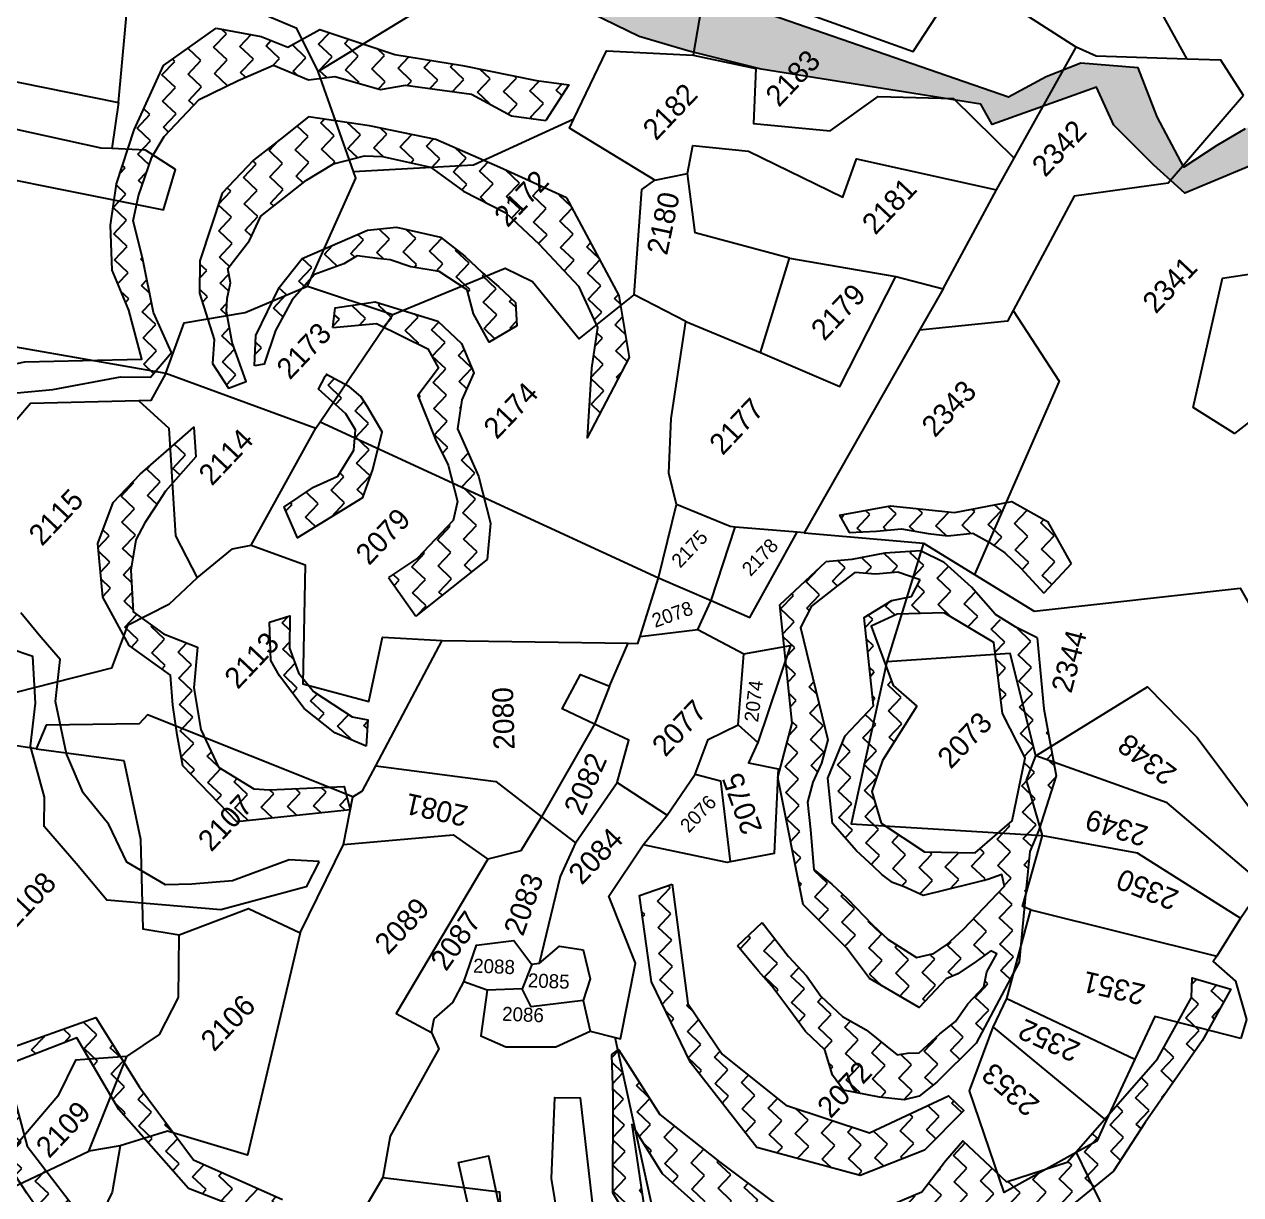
# Model space of a CAD drawing. Header units: metres. Extents: x 302481 to 307962, y 1946667 to 1951250.
# Drawn here: x 305750 to 306171.8, y 1949691.6 to 1950097.4 of the extents above; entities that cross this region are included whole.
import ezdxf

# ---------------------------------------------------------------- set-up
doc = ezdxf.new("R2010")
doc.units = ezdxf.units.M
for name, color, linetype in [('POLY_HATCH', 12, 'Continuous'), ('POLY_PARCEL', 6, 'Continuous'), ('TEXT_PARCEL', 7, 'Continuous')]:
    doc.layers.add(name, color=color, linetype=linetype)
doc.styles.add('TEXT_MAP', font='')
doc.styles.get('TEXT_MAP').set_extended_font_data('Kruti Dev 050')
pattern_1 = [(46.59836, (306648.6593, 1946662.5794), (-0.253821, 9.096249), [6.434523, -6.434523]), (136.59836, (306653.0805, 1946667.2544), (-9.096249, -0.253821), [6.434523, -6.434523])]

msp = doc.modelspace()

# ---------------------------------------------------------------- hatches: boundary and pattern name
at = {"layer": 'POLY_HATCH'}
h = msp.add_hatch(dxfattribs=at)
h.set_pattern_fill('ZIGZAG', color=256, scale=2.026621, angle=46.5984, style=0)
h.set_pattern_definition(pattern_1)
h.paths.add_polyline_path([(305942.57, 1950112.42), (305906.59, 1950115.26), (305869.19, 1950129.12), (305853.86, 1950124.26), (305832.67, 1950131.39), (305825.15, 1950143.89), (305797.93, 1950149.19), (305775.49, 1950161.81), (305764.05, 1950168.24), (305764.17, 1950156.85), (305770.18, 1950153.99), (305784.17, 1950138.01), (305791, 1950138.1), (305822.72, 1950124.36), (305851.61, 1950110.76), (305923.39, 1950107.27), (305946.77, 1950101.22), (305963.17, 1950093.22), (305980.09, 1950088.27), (306005.5, 1950081.87), (306081.75, 1950069.69), (306085.59, 1950062.63), (306121.78, 1950075.59), (306127.83, 1950062.44), (306141.53, 1950048.72), (306152.48, 1950038.82), (306182.61, 1950051.45), (306207.2, 1950049.89), (306214.42, 1950039.57), (306249.18, 1950048.12), (306253.98, 1950063.46), (306264.45, 1950065.55), (306279.68, 1950051.83), (306289.92, 1950045.57), (306305.53, 1950043.55), (306333.87, 1950065.7), (306345.59, 1950072.3), (306365.21, 1950073.07), (306379.8, 1950062.43), (306396.86, 1950064.25), (306413.33, 1950067.19), (306438.41, 1950089.66), (306451.67, 1950101.66), (306470.15, 1950092.82), (306492.49, 1950093.87), (306504.61, 1950082.41), (306513.58, 1950095.3), (306511.15, 1950149.72), (306515.44, 1950156.38), (306523.92, 1950183.34), (306517.85, 1950200.71), (306500.85, 1950203.24), (306484.35, 1950205.79), (306469.13, 1950206.64), (306454.14, 1950207.76), (306443.23, 1950213.17), (306433.5, 1950215.54), (306424.48, 1950218.91), (306403.67, 1950217.15), (306391.24, 1950214.89), (306379.95, 1950211.3), (306373.87, 1950206.39), (306366.69, 1950219.3), (306363.47, 1950226.53), (306348.25, 1950231.94), (306334.8, 1950235.43), (306314.66, 1950236.15), (306300.93, 1950240.62), (306279.26, 1950234.4), (306256.69, 1950233.58), (306241.1, 1950243.66), (306215.45, 1950234), (306198.45, 1950223.12), (306178.72, 1950222.25), (306153.69, 1950241.35), (306131.63, 1950246.31), (306116.84, 1950239.98), (306101.79, 1950243.03), (306075.62, 1950250.29), (306059.29, 1950246.99), (306043.52, 1950240.64), (306037.86, 1950231.66), (306024.66, 1950214.37), (306008.36, 1950215.77), (305991.29, 1950227.66), (305957.62, 1950236.98), (305936.56, 1950240.99), (305910.13, 1950234.33), (305886.39, 1950247.16), (305861.89, 1950246.87), (305849.36, 1950246.59), (305838.7, 1950254.62), (305815.73, 1950263.27), (305790.5, 1950253.9), (305763.23, 1950247.11), (305763.46, 1950225.34), (305766.29, 1950232.8), (305792.61, 1950240.18), (305810.75, 1950243.46), (305822.51, 1950237.72), (305834.86, 1950230.33), (305843.76, 1950228.38), (305853.09, 1950230.3), (305863.48, 1950234.46), (305879.56, 1950232.16), (305891.38, 1950224.2), (305902, 1950219.53), (305918.98, 1950224.99), (305933.24, 1950228.71), (305952.64, 1950226.5), (305972.24, 1950216.56), (305979.59, 1950210.69), (305986.33, 1950206.46), (305997.67, 1950195.74), (306016.89, 1950200.15), (306030.82, 1950195.57), (306038.67, 1950191.38), (306054.73, 1950190.18), (306092.37, 1950172.27), (306120.93, 1950158.17), (306150.55, 1950165.64), (306169.86, 1950166.74), (306206.56, 1950157.84), (306256.36, 1950154.83), (306284.32, 1950162.81), (306304.96, 1950175.55), (306313.88, 1950172.49), (306329.14, 1950160.22), (306335.94, 1950153.78), (306357.33, 1950159.36), (306363.12, 1950170.02), (306366.63, 1950182.83), (306378.42, 1950196.42), (306408.1, 1950201.68), (306438.06, 1950197.01), (306512.14, 1950174.66), (306504.27, 1950159.52), (306472.35, 1950155.3), (306456.15, 1950141.58), (306449.2, 1950133.09), (306442.46, 1950116.88), (306443.66, 1950113.6), (306458.27, 1950124.51), (306464.06, 1950135.17), (306471.57, 1950143.12), (306486.94, 1950146.87), (306501.83, 1950147.85), (306503.58, 1950104.25), (306484.12, 1950108.67), (306471.32, 1950112.18), (306461.29, 1950115.21), (306443.78, 1950109.18), (306434.71, 1950097.33), (306429.34, 1950091.65), (306397.98, 1950086.89), (306364.33, 1950085.38), (306352.6, 1950090.02), (306345.53, 1950085.95), (306336.19, 1950084.03), (306331.27, 1950082.23), (306315.16, 1950065.2), (306306.03, 1950055.55), (306300.67, 1950049.87), (306289.38, 1950058.39), (306279.18, 1950068.05), (306270.76, 1950072.78), (306261.81, 1950076.94), (306259.66, 1950074.67), (306251.01, 1950067.8), (306223.25, 1950053.82), (306210.86, 1950062.31), (306204.63, 1950068.21), (306188.63, 1950067.2), (306173.33, 1950061.24), (306163.54, 1950055.44), (306152.15, 1950047.93), (306142.83, 1950065.35), (306136.29, 1950082.29), (306116.36, 1950083.93), (306104.34, 1950079.17), (306091.27, 1950072.17), (305999.8, 1950103.82)])
h.paths.add_polyline_path([(306036.86, 1950211.64), (306044.52, 1950224.32), (306055, 1950231.74), (306084.67, 1950237.48), (306096.41, 1950231.58), (306124.95, 1950229.72), (306154.07, 1950222.98), (306173.93, 1950212.87), (306193.98, 1950212.1), (306203.36, 1950211.03), (306217.37, 1950219.44), (306227.88, 1950225.97), (306242.18, 1950223.71), (306250.77, 1950219.06), (306281.02, 1950219.91), (306291.98, 1950226.01), (306313.86, 1950223.52), (306328.74, 1950216.37), (306340.82, 1950214.49), (306354.88, 1950204.65), (306359.22, 1950192.76), (306357.15, 1950186.91), (306350.35, 1950175.14), (306348.31, 1950168.41), (306341.24, 1950166.43), (306329.77, 1950179.01), (306322.48, 1950185.04), (306305.84, 1950191.24), (306294.76, 1950189.59), (306281.32, 1950176.3), (306261.56, 1950166.39), (306249.23, 1950161.59), (306233.4, 1950170.48), (306218.11, 1950176.28), (306182.84, 1950180.18), (306162.74, 1950182.72), (306150.76, 1950181.05), (306141.48, 1950178.56), (306126.12, 1950170.55), (306120.25, 1950173.5), (306112.1, 1950178.61), (306084.52, 1950194.3), (306070.98, 1950201.04), (306057.42, 1950208.66), (306048.95, 1950208.87)], flags=16)
h = msp.add_hatch(dxfattribs=at)
h.set_pattern_fill('ZIGZAG', color=256, scale=2.026621, angle=46.5984, style=0)
h.set_pattern_definition(pattern_1)
h.paths.add_polyline_path([(305816.53, 1950096.1), (305798.32, 1950083.1), (305788.13, 1950060.81), (305782, 1950042.15), (305779.89, 1950027.73), (305780.47, 1950012.17), (305786.21, 1949998.28), (305792.49, 1949975.1), (305793.79, 1949975.08), (305801.02, 1949983.58), (305794.83, 1949997.51), (305790.99, 1950016.47), (305787.74, 1950029.23), (305789.58, 1950037.99), (305794.18, 1950051.39), (305798.55, 1950058.57), (305810.64, 1950071.35), (305824.14, 1950077.95), (305836.43, 1950083.28), (305848.6, 1950078.23), (305857.69, 1950079.32), (305873.57, 1950074.8), (305882.24, 1950076.29), (305905.13, 1950073.2), (305919.01, 1950065.72), (305930.88, 1950064.04), (305938.87, 1950076.47), (305927.59, 1950077.99), (305901.93, 1950083.1), (305878.54, 1950086.99), (305852.47, 1950095.61), (305841.35, 1950089.45), (305832.13, 1950093.19)])
h = msp.add_hatch(dxfattribs=at)
h.set_pattern_fill('ZIGZAG', color=256, scale=2.026621, angle=46.5984, style=0)
h.set_pattern_definition(pattern_1)
h.paths.add_polyline_path([(305838.8, 1950057.64), (305829.46, 1950050.32), (305818.58, 1950038.82), (305810.93, 1950015.38), (305810.82, 1950004.18), (305815.82, 1949988.15), (305815.22, 1949979.84), (305820.84, 1949971.29), (305827, 1949973.54), (305822.07, 1949987.08), (305819.82, 1949999.46), (305821.5, 1950007.8), (305820.54, 1950012.75), (305828.15, 1950022.5), (305832.06, 1950030.91), (305847.89, 1950043.38), (305857.27, 1950049.04), (305867.98, 1950051.83), (305874.21, 1950051.59), (305890.89, 1950047.92), (305902.32, 1950039.54), (305917.03, 1950032.08), (305928.53, 1950021.21), (305942.19, 1950006.67), (305948.81, 1949992.34), (305946.71, 1949978.19), (305945.23, 1949954.07), (305959.81, 1949981.9), (305956.2, 1950003.42), (305938.04, 1950037.24), (305914.95, 1950047.77), (305892.7, 1950057.51), (305869.77, 1950062.25), (305848.53, 1950065.38)])
h = msp.add_hatch(dxfattribs=at)
h.set_pattern_fill('ZIGZAG', color=256, scale=2.026621, angle=46.5984, style=0)
h.set_pattern_definition(pattern_1)
h.paths.add_polyline_path([(305879.06, 1950027.11), (305869.07, 1950026.09), (305846.39, 1950016.17), (305838.36, 1950006.17), (305830.26, 1949989.57), (305829.82, 1949979.06), (305833.22, 1949979.64), (305837.06, 1949991.23), (305842.87, 1950001.9), (305850.69, 1950010.67), (305860.85, 1950014.38), (305865.41, 1950017.2), (305872.52, 1950016.18), (305876.93, 1950015.81), (305884.08, 1950013.33), (305893.89, 1950011.66), (305903.59, 1950005.34), (305905.77, 1949997.09), (305911.17, 1949987.23), (305920.79, 1949992.88), (305920.32, 1950000.93), (305914.55, 1950006.38), (305908.8, 1950011.35), (305902.78, 1950017.04), (305894.3, 1950023.64)])
h = msp.add_hatch(dxfattribs=at)
h.set_pattern_fill('ZIGZAG', color=256, scale=2.026621, angle=46.5984, style=0)
h.set_pattern_definition(pattern_1)
h.paths.add_polyline_path([(305901.71, 1949967.18), (305905.84, 1949976.58), (305901.66, 1949986.72), (305893.38, 1949994.54), (305871.71, 1950001.25), (305857.84, 1949999.15), (305857.05, 1949992.29), (305872.16, 1949993.7), (305889.98, 1949984.92), (305893.59, 1949978.18), (305886.52, 1949968.7), (305892.56, 1949953.49), (305896.95, 1949944.57), (305900.23, 1949931.97), (305898.7, 1949925.33), (305896.56, 1949923.07), (305886.36, 1949912.28), (305876.28, 1949905.64), (305885.81, 1949892.24), (305910.52, 1949911.9), (305911.67, 1949924.48), (305907.56, 1949940.72), (305900.27, 1949957.12)])
h = msp.add_hatch(dxfattribs=at)
h.set_pattern_fill('ZIGZAG', color=256, scale=2.026621, angle=46.5984, style=0)
h.set_pattern_definition(pattern_1)
h.paths.add_polyline_path([(305864.33, 1949949.75), (305858.71, 1949940.8), (305850.27, 1949936.9), (305839.95, 1949930.01), (305844.64, 1949919.39), (305867.45, 1949933.38), (305870.86, 1949943.1), (305874.16, 1949956.14), (305869.04, 1949964.79), (305866.75, 1949968.38), (305862.75, 1949971.69), (305855.04, 1949975.84), (305854.34, 1949975.36), (305852.02, 1949970.9), (305865.04, 1949959.23)])
h = msp.add_hatch(dxfattribs=at)
h.set_pattern_fill('ZIGZAG', color=256, scale=2.026621, angle=46.5984, style=0)
h.set_pattern_definition(pattern_1)
h.paths.add_polyline_path([(305795.43, 1949930.02), (305799.01, 1949935.51), (305809.46, 1949947.42), (305808.77, 1949957.76), (305803.91, 1949953.48), (305790.14, 1949941.48), (305780.87, 1949931.68), (305775.46, 1949917.42), (305777.21, 1949898.81), (305786.38, 1949882.07), (305800.76, 1949871.7), (305801.46, 1949861.35), (305802.98, 1949851.03), (305804.93, 1949840.31), (305823.71, 1949820.94), (305862.99, 1949825.04), (305860.98, 1949833.19), (305830.38, 1949831.83), (305817.39, 1949839.83), (305811.22, 1949852.92), (305808.75, 1949867.37), (305810.03, 1949881.5), (305798.29, 1949886.14), (305787.72, 1949893.72), (305786.9, 1949908.21), (305788.69, 1949918.63), (305791.85, 1949924.52)])
h = msp.add_hatch(dxfattribs=at)
h.set_pattern_fill('ZIGZAG', color=256, scale=2.026621, angle=46.5984, style=0)
h.set_pattern_definition(pattern_1)
h.paths.add_polyline_path([(306092.49, 1949931.95), (306072.61, 1949928.18), (306050.42, 1949930.42), (306032.66, 1949927.2), (306036.1, 1949921.26), (306045.54, 1949921.73), (306054.19, 1949922.55), (306063.49, 1949920.89), (306070.26, 1949920.11), (306078.91, 1949920.94), (306088.04, 1949916.06), (306095.62, 1949908.88), (306103.57, 1949900.24), (306112.99, 1949910.33), (306104.77, 1949924.98)])
h = msp.add_hatch(dxfattribs=at)
h.set_pattern_fill('ZIGZAG', color=256, scale=2.026621, angle=46.5984, style=0)
h.set_pattern_definition(pattern_1)
h.paths.add_polyline_path([(306078.46, 1949902.23), (306068.97, 1949910.82), (306060.76, 1949914.83), (306048.44, 1949914.1), (306036.94, 1949911.84), (306027.92, 1949911.03), (306011.96, 1949896.18), (306016.29, 1949855.09), (306011.29, 1949836.28), (306020.12, 1949792.2), (306035.1, 1949777.23), (306043.07, 1949766.55), (306060.31, 1949756.54), (306069.73, 1949766.5), (306073.73, 1949768.23), (306080.07, 1949772.45), (306085.22, 1949776.23), (306087.27, 1949775.08), (306083.81, 1949768.92), (306082.74, 1949763.64), (306077.24, 1949757.83), (306072.97, 1949751.64), (306067.43, 1949747.45), (306060.34, 1949740.78), (306056.3, 1949740.67), (306052.68, 1949740.16), (306041.94, 1949748.74), (306033.73, 1949753.36), (306026.27, 1949760.42), (306021.22, 1949767.55), (306014.98, 1949774.24), (306005.92, 1949785.95), (305997.34, 1949777.9), (306004.62, 1949769.1), (306009.2, 1949763.97), (306015.07, 1949756.06), (306020.95, 1949748.15), (306027.58, 1949741.87), (306030.25, 1949733.06), (306034.03, 1949727.91), (306046.62, 1949725.44), (306055.13, 1949724.47), (306060.34, 1949725.83), (306066.5, 1949730.62), (306080.04, 1949744.14), (306094.96, 1949772.21), (306097.33, 1949796.7), (306098.68, 1949810.64), (306101.85, 1949818.05), (306107.83, 1949836.89), (306103.5, 1949860.05), (306101.26, 1949884.74), (306088.29, 1949891.16)])
h.paths.add_polyline_path([(306068.94, 1949893.4), (306086.25, 1949883.08), (306089.27, 1949858.43), (306097.12, 1949843.14), (306092.54, 1949821.28), (306079.78, 1949810.1), (306062.18, 1949810.45), (306047.14, 1949820.46), (306043.93, 1949831.37), (306047.58, 1949842.2), (306059.48, 1949860.97), (306051.29, 1949868.17), (306043.68, 1949888.73), (306052.69, 1949892.85)], flags=16)
h.paths.add_polyline_path([(306060.69, 1949904.82), (306057.62, 1949899.08), (306050.79, 1949897.67), (306041.25, 1949891.74), (306044.52, 1949861.13), (306034.7, 1949850.75), (306028.64, 1949836.04), (306030.28, 1949820.33), (306038.62, 1949810.87), (306047.33, 1949802.63), (306051.04, 1949799.91), (306055.12, 1949798.41), (306061.67, 1949795.36), (306078.12, 1949799.46), (306084.14, 1949800.85), (306088.94, 1949802.6), (306089.86, 1949798.59), (306072, 1949779.7), (306061.5, 1949772.59), (306049.57, 1949780.07), (306044.17, 1949785.17), (306035.44, 1949794.21), (306030.05, 1949799.31), (306023.85, 1949804.39), (306022.67, 1949818.09), (306021.6, 1949827.76), (306023.43, 1949834.68), (306026.48, 1949841.23), (306028.68, 1949849.37), (306019.13, 1949888.29), (306022.97, 1949895.67), (306032.06, 1949902.8), (306038, 1949907.41), (306045.29, 1949906.81), (306052.95, 1949907.43)], flags=16)
h = msp.add_hatch(dxfattribs=at)
h.set_pattern_fill('ZIGZAG', color=256, scale=2.026621, angle=46.5984, style=0)
h.set_pattern_definition(pattern_1)
h.paths.add_polyline_path([(305842.07, 1949892.36), (305835.08, 1949890.09), (305835.45, 1949876.83), (305838.5, 1949871.53), (305847.1, 1949860.16), (305857.7, 1949851.76), (305868.6, 1949847.09), (305869.18, 1949856.23), (305863.76, 1949857.32), (305850.25, 1949866.06), (305845.1, 1949872.55), (305841.96, 1949881.16)])
h = msp.add_hatch(dxfattribs=at)
h.set_pattern_fill('ZIGZAG', color=256, scale=2.026621, angle=46.5984, style=0)
h.set_pattern_definition(pattern_1)
h.paths.add_polyline_path([(306004.01, 1949708), (306039.89, 1949698.23), (306062.18, 1949707.03), (306075.85, 1949720.81), (306070.48, 1949725.88), (306043.07, 1949713.02), (306014.06, 1949722.66), (305992.01, 1949740.33), (305980.09, 1949757.96), (305974.7, 1949799.3), (305963.38, 1949795.39), (305967.47, 1949765.45), (305980.98, 1949737.41)])
h = msp.add_hatch(dxfattribs=at)
h.set_pattern_fill('ZIGZAG', color=256, scale=2.026621, angle=46.5984, style=0)
h.set_pattern_definition(pattern_1)
h.paths.add_polyline_path([(306075.49, 1949710.34), (306069.47, 1949703.31), (306061.28, 1949692.63), (306050.62, 1949688.08), (306033.72, 1949684.99), (306010.43, 1949688.58), (305991.08, 1949703.07), (305970.37, 1949719.47), (305956.03, 1949741.93), (305953.79, 1949740.24), (305954.19, 1949725.87), (305954.14, 1949692.23), (305969.21, 1949667.17), (305990.99, 1949647.2), (305990.06, 1949628.2), (306011.94, 1949633.75), (306046.15, 1949649.08), (306097.05, 1949674.69), (306127.72, 1949699.73), (306138.68, 1949716.7), (306158.48, 1949745.02), (306168.44, 1949762.94), (306154.94, 1949766.81), (306154.8, 1949759.95), (306142.98, 1949738.71), (306111.63, 1949702.87), (306090.58, 1949696.07)])
h.paths.add_polyline_path([(306084.01, 1949685.76), (306091.26, 1949683.35), (306052.42, 1949658.41), (306015.6, 1949655.08), (305983.2, 1949669.2), (305965.08, 1949686.33), (305960.67, 1949715.93), (305971.27, 1949698.91), (305996.39, 1949676.43), (306053.09, 1949669.86)], flags=16)
h = msp.add_hatch(dxfattribs=at)
h.set_pattern_fill('ZIGZAG', color=256, scale=2.026621, angle=46.5984, style=0)
h.set_pattern_definition(pattern_1)
h.paths.add_polyline_path([(305774.84, 1949753.06), (305743.04, 1949741.74), (305734.96, 1949751.92), (305717.35, 1949753.37), (305710.88, 1949755.82), (305704.66, 1949742.68), (305713.43, 1949740.74), (305732.48, 1949742.15), (305735.76, 1949728.78), (305741.75, 1949710.07), (305725.59, 1949711.5), (305718.11, 1949709.7), (305710.12, 1949704.61), (305697.63, 1949706.36), (305690.19, 1949712.12), (305685.62, 1949702.47), (305689.6, 1949699.48), (305698.21, 1949696.97), (305707.12, 1949698.46), (305693.81, 1949671.64), (305685.32, 1949664.93), (305673.53, 1949668.04), (305672.16, 1949674.04), (305667.27, 1949663.71), (305670.17, 1949661.71), (305688.53, 1949659.61), (305696.88, 1949667.27), (305719.41, 1949703.89), (305743.08, 1949704.21), (305750.91, 1949692.11), (305763.99, 1949673.34), (305779.59, 1949657.98), (305795.32, 1949642.26), (305812.93, 1949636.8), (305837.9, 1949640), (305862.22, 1949682.67), (305839.57, 1949689.94), (305808.72, 1949703.7), (305789.92, 1949728.87)])
h.paths.add_polyline_path([(305751.06, 1949708.49), (305743.45, 1949736.38), (305768.21, 1949746.06), (305782.83, 1949721.2), (305806.96, 1949693.78), (305840.86, 1949680.57), (305847.34, 1949676.74), (305835.42, 1949646.65), (305821.59, 1949642.71), (305808.27, 1949646.12), (305796.15, 1949657.58), (305785.86, 1949662.72), (305770.17, 1949683.53)], flags=16)

# ---------------------------------------------------------------- linework, layer by layer
for points in [[(306173.33, 1950061.24), (306163.54, 1950055.44), (306152.15, 1950047.93), (306142.83, 1950065.35), (306136.29, 1950082.29), (306116.36, 1950083.93), (306104.34, 1950079.17), (306091.27, 1950072.17), (305999.8, 1950103.82), (305942.57, 1950112.42), (305906.59, 1950115.26), (305869.19, 1950129.12), (305853.86, 1950124.26), (305832.67, 1950131.39), (305825.15, 1950143.89), (305797.93, 1950149.19), (305775.49, 1950161.81), (305761.46, 1950169.7), (305734.43, 1950168.38)], [(306182.61, 1950051.45), (306152.48, 1950038.82), (306141.53, 1950048.72), (306127.83, 1950062.44), (306121.78, 1950075.59), (306085.59, 1950062.63), (306081.75, 1950069.69), (306005.5, 1950081.87), (305980.09, 1950088.27), (305963.17, 1950093.22), (305946.77, 1950101.22)], [(305734.16, 1949977.07), (305750.17, 1949980.34), (305770.34, 1949980.86), (305790.81, 1949981.29), (305786.21, 1949998.28), (305780.47, 1950012.17), (305779.89, 1950027.73), (305782, 1950042.15), (305788.13, 1950060.81), (305798.32, 1950083.1), (305816.53, 1950096.1)], [(305816.53, 1950096.1), (305832.13, 1950093.19), (305841.35, 1950089.45), (305852.47, 1950095.61), (305878.54, 1950086.99), (305901.93, 1950083.1), (305927.59, 1950077.99), (305938.87, 1950076.47)], [(305747.5, 1949969.62), (305759.9, 1949970.8), (305783.42, 1949975.2), (305793.79, 1949975.08), (305801.02, 1949983.58), (305794.83, 1949997.51), (305790.99, 1950016.47), (305787.74, 1950029.23), (305789.58, 1950037.99), (305794.18, 1950051.39), (305798.55, 1950058.57), (305810.64, 1950071.35), (305824.14, 1950077.95), (305836.43, 1950083.28), (305848.6, 1950078.23), (305857.69, 1950079.32), (305873.57, 1950074.8), (305882.24, 1950076.29), (305905.13, 1950073.2), (305919.01, 1950065.72), (305930.88, 1950064.04)], [(305938.87, 1950076.47), (305938.87, 1950076.47), (305930.88, 1950064.04)], [(305938.04, 1950037.24), (305914.95, 1950047.77), (305892.7, 1950057.51), (305869.77, 1950062.25), (305848.53, 1950065.38), (305838.8, 1950057.64), (305829.46, 1950050.32), (305818.58, 1950038.82), (305810.93, 1950015.38), (305810.82, 1950004.18), (305815.82, 1949988.15), (305815.22, 1949979.84), (305820.84, 1949971.29), (305827, 1949973.54), (305822.07, 1949987.08), (305820.12, 1949997.81), (305820.41, 1950002.38), (305821.5, 1950007.8), (305820.54, 1950012.75), (305828.15, 1950022.5), (305832.06, 1950030.91), (305847.89, 1950043.38), (305857.27, 1950049.04), (305867.98, 1950051.83), (305874.21, 1950051.59), (305890.89, 1950047.92), (305902.32, 1950039.54), (305917.03, 1950032.08), (305928.53, 1950021.21), (305942.19, 1950006.67), (305948.81, 1949992.34), (305946.71, 1949978.19), (305945.23, 1949954.07)], [(305938.04, 1950037.24), (305956.2, 1950003.42), (305959.81, 1949981.9), (305945.23, 1949954.07), (305945.23, 1949954.07)], [(305857.05, 1949992.29), (305857.84, 1949999.15), (305871.71, 1950001.25), (305893.38, 1949994.54), (305901.66, 1949986.72), (305905.84, 1949976.58), (305901.71, 1949967.18), (305900.27, 1949957.12), (305907.56, 1949940.72), (305911.67, 1949924.48), (305910.52, 1949911.9)], [(305857.05, 1949992.29), (305872.16, 1949993.7), (305889.98, 1949984.92), (305893.59, 1949978.18), (305886.52, 1949968.7), (305892.56, 1949953.49), (305896.95, 1949944.57), (305900.23, 1949931.97), (305898.7, 1949925.33), (305896.56, 1949923.07), (305886.36, 1949912.28), (305876.28, 1949905.64)], [(305839.95, 1949930.01), (305850.27, 1949936.9), (305858.71, 1949940.8), (305864.33, 1949949.75), (305864.86, 1949956.85), (305861.54, 1949962.37), (305852.02, 1949970.9), (305854.34, 1949975.36), (305855.04, 1949975.84)], [(305870.86, 1949943.1), (305874.16, 1949956.14), (305869.04, 1949964.79), (305866.75, 1949968.38), (305862.75, 1949971.69), (305854.57, 1949976.1)], [(305844.64, 1949919.39), (305867.45, 1949933.38), (305870.86, 1949943.1)], [(305839.95, 1949930.01), (305844.64, 1949919.39)], [(306032.66, 1949927.2), (306050.42, 1949930.42), (306072.61, 1949928.18), (306092.49, 1949931.95), (306104.77, 1949924.98), (306112.99, 1949910.33)], [(306032.66, 1949927.2), (306036.1, 1949921.26)], [(306036.1, 1949921.26), (306045.54, 1949921.73), (306054.19, 1949922.55), (306063.49, 1949920.89), (306070.26, 1949920.11), (306078.91, 1949920.94), (306084.39, 1949918.01), (306090.08, 1949914.12), (306095.62, 1949908.88), (306103.57, 1949900.24)], [(306093.87, 1949888.4), (306086.81, 1949892.82), (306078.46, 1949902.23), (306068.97, 1949910.82), (306060.76, 1949914.83), (306048.44, 1949914.1), (306036.94, 1949911.84), (306027.92, 1949911.03)], [(305910.52, 1949911.9), (305885.81, 1949892.24)], [(306020.12, 1949792.2), (306011.29, 1949836.28), (306016.29, 1949855.09), (306011.96, 1949896.18), (306027.92, 1949911.03)], [(306112.99, 1949910.33), (306103.57, 1949900.24)], [(305876.28, 1949905.64), (305885.81, 1949892.24)], [(305852.25, 1949807.12), (305841.91, 1949807.69), (305822.2, 1949800.49), (305808.14, 1949799.26), (305799.02, 1949799), (305785.54, 1949806.91), (305779.38, 1949820.01), (305770.37, 1949830.95), (305764.61, 1949844.47), (305760.79, 1949862.6), (305762.47, 1949877.16), (305755.19, 1949885.67), (305748.76, 1949893.36)], [(306101.26, 1949884.74), (306093.87, 1949888.4)], [(306101.26, 1949884.74), (306103.5, 1949860.05), (306107.83, 1949836.89), (306101.85, 1949818.05), (306098.68, 1949810.64), (306097.33, 1949796.7), (306094.96, 1949772.21), (306080.04, 1949744.14)], [(305852.25, 1949807.12), (305847.8, 1949798.41), (305818.19, 1949790.44), (305778.61, 1949793.78), (305768, 1949806.51), (305756.87, 1949819.32), (305757.05, 1949829.4), (305752.12, 1949847.09), (305753.91, 1949862.01), (305753.01, 1949878.28), (305744.81, 1949880.96)], [(306005.92, 1949785.95), (306014.98, 1949774.24), (306021.22, 1949767.55), (306026.27, 1949760.42), (306033.73, 1949753.36), (306041.94, 1949748.74), (306052.68, 1949740.16), (306056.3, 1949740.67), (306060.34, 1949740.78), (306067.43, 1949747.45), (306072.97, 1949751.64), (306077.24, 1949757.83), (306082.74, 1949763.64), (306083.81, 1949768.92), (306087.27, 1949775.08), (306085.22, 1949776.23), (306080.07, 1949772.45), (306073.73, 1949768.23), (306069.73, 1949766.5), (306060.31, 1949756.54), (306043.07, 1949766.55), (306035.1, 1949777.23), (306020.12, 1949792.2)], [(305997.34, 1949777.9), (306005.92, 1949785.95)], [(306066.5, 1949730.62), (306060.34, 1949725.83), (306055.13, 1949724.47), (306046.62, 1949725.44), (306034.03, 1949727.91), (306030.25, 1949733.06), (306027.58, 1949741.87), (306020.95, 1949748.15), (306015.07, 1949756.06), (306009.2, 1949763.97), (306004.62, 1949769.1), (305997.34, 1949777.9)], [(306050.62, 1949688.08), (306061.28, 1949692.63), (306069.47, 1949703.31), (306075.49, 1949710.34), (306090.58, 1949696.07), (306111.63, 1949702.87), (306142.98, 1949738.71), (306154.8, 1949759.95), (306154.94, 1949766.81), (306168.44, 1949762.94), (306158.48, 1949745.02), (306138.68, 1949716.7), (306127.72, 1949699.73), (306097.05, 1949674.69)], [(305734.96, 1949751.92), (305743.04, 1949741.74), (305774.84, 1949753.06), (305789.92, 1949728.87), (305808.72, 1949703.7), (305839.57, 1949689.94)], [(306080.04, 1949744.14), (306066.5, 1949730.62)], [(305969.21, 1949667.17), (305954.14, 1949692.23), (305954.19, 1949725.87), (305953.79, 1949740.24), (305956.03, 1949741.93), (305970.37, 1949719.47), (305991.08, 1949703.07), (306010.43, 1949688.58)], [(305939.84, 1949654.26), (305932.77, 1949697.18), (305933.95, 1949725.3), (305942.77, 1949725.23), (305947.51, 1949683.87)], [(305763.99, 1949673.34), (305750.91, 1949692.11), (305743.08, 1949704.21), (305719.41, 1949703.89), (305696.88, 1949667.27)], [(305912.9, 1949647.94), (305900.6, 1949702.8), (305910.99, 1949705.06), (305919.65, 1949663.81)]]:
    msp.add_lwpolyline(points, dxfattribs=at)
for points in [[(305829.82, 1949979.06), (305830.26, 1949989.57), (305838.36, 1950006.17), (305846.39, 1950016.17), (305869.07, 1950026.09), (305879.06, 1950027.11), (305894.3, 1950023.64), (305902.78, 1950017.04), (305908.8, 1950011.35), (305914.55, 1950006.38), (305920.32, 1950000.93), (305920.79, 1949992.88), (305911.17, 1949987.23), (305905.77, 1949997.09), (305903.59, 1950005.34), (305893.89, 1950011.66), (305884.08, 1950013.33), (305876.93, 1950015.81), (305872.52, 1950016.18), (305865.41, 1950017.2), (305860.85, 1950014.38), (305850.69, 1950010.67), (305842.87, 1950001.9), (305837.06, 1949991.23), (305833.22, 1949979.64)], [(305862.99, 1949825.04), (305823.71, 1949820.94), (305804.93, 1949840.31), (305802.98, 1949851.03), (305801.46, 1949861.35), (305800.76, 1949871.7), (305786.38, 1949882.07), (305777.21, 1949898.81), (305775.46, 1949917.42), (305780.87, 1949931.68), (305790.14, 1949941.48), (305803.91, 1949953.48), (305808.77, 1949957.76), (305809.46, 1949947.42), (305799.01, 1949935.51), (305795.43, 1949930.02), (305791.85, 1949924.52), (305788.69, 1949918.63), (305786.9, 1949908.21), (305787.72, 1949893.72), (305798.29, 1949886.14), (305810.03, 1949881.5), (305808.75, 1949867.37), (305811.22, 1949852.92), (305817.39, 1949839.83), (305829.62, 1949832.3), (305835.02, 1949832.04), (305860.98, 1949833.19), (305860.98, 1949833.19)], [(306060.69, 1949904.82), (306052.95, 1949907.43), (306045.29, 1949906.81), (306038, 1949907.41), (306032.06, 1949902.8), (306022.97, 1949895.67), (306019.13, 1949888.29), (306028.68, 1949849.37), (306026.48, 1949841.23), (306023.43, 1949834.68), (306021.6, 1949827.76), (306022.67, 1949818.09), (306023.85, 1949804.39), (306030.05, 1949799.31), (306035.44, 1949794.21), (306044.17, 1949785.17), (306049.57, 1949780.07), (306059.43, 1949773.88), (306065.45, 1949775.27), (306069.82, 1949778.22), (306075.73, 1949783.64), (306089.86, 1949798.59), (306088.94, 1949802.6), (306084.14, 1949800.85), (306078.12, 1949799.46), (306061.67, 1949795.36), (306055.12, 1949798.41), (306051.04, 1949799.91), (306047.33, 1949802.63), (306044.43, 1949805.38), (306038.62, 1949810.87), (306030.28, 1949820.33), (306028.64, 1949836.04), (306034.7, 1949850.75), (306044.52, 1949861.13), (306041.25, 1949891.74), (306050.79, 1949897.67), (306057.62, 1949899.08)], [(305868.6, 1949847.09), (305857.7, 1949851.76), (305847.1, 1949860.16), (305838.5, 1949871.53), (305835.45, 1949876.83), (305835.08, 1949890.09), (305842.07, 1949892.36), (305841.96, 1949881.16), (305845.1, 1949872.55), (305850.25, 1949866.06), (305863.76, 1949857.32), (305869.18, 1949856.23)], [(306059.48, 1949860.97), (306047.58, 1949842.2), (306043.93, 1949831.37), (306047.14, 1949820.46), (306062.18, 1949810.45), (306079.78, 1949810.1), (306092.54, 1949821.28), (306097.12, 1949843.14), (306089.27, 1949858.43), (306086.25, 1949883.08), (306068.94, 1949893.4), (306052.69, 1949892.85), (306043.68, 1949888.73), (306051.29, 1949868.17)], [(305974.7, 1949799.3), (305980.09, 1949757.96), (305992.01, 1949740.33), (306014.06, 1949722.66), (306043.07, 1949713.02), (306070.48, 1949725.88), (306075.85, 1949720.81), (306062.18, 1949707.03), (306039.89, 1949698.23), (306004.01, 1949708), (305980.98, 1949737.41), (305967.47, 1949765.45), (305963.38, 1949795.39)], [(305840.86, 1949680.57), (305806.96, 1949693.78), (305782.83, 1949721.2), (305768.21, 1949746.06), (305743.45, 1949736.38), (305751.06, 1949708.49), (305770.17, 1949683.53), (305785.86, 1949662.72), (305796.15, 1949657.58), (305808.27, 1949646.12), (305821.59, 1949642.71), (305835.42, 1949646.65), (305847.34, 1949676.74)], [(306084.01, 1949685.76), (306053.09, 1949669.86), (305996.39, 1949676.43), (305971.27, 1949698.91), (305960.67, 1949715.93), (305965.08, 1949686.33), (305983.2, 1949669.2), (306015.6, 1949655.08), (306052.42, 1949658.41), (306091.26, 1949683.35)]]:
    msp.add_lwpolyline(points, close=True, dxfattribs=at)
at = {"layer": 'POLY_PARCEL'}
for points in [[(305976.59, 1950168.05), (305934.38, 1950154.1), (305940.37, 1950171.57), (305950.5, 1950176.62), (305946.26, 1950185.62), (305918.81, 1950167.35), (305890.1, 1950104.35), (305851.95, 1950081.02)], [(306153.23, 1950085.39), (306141.44, 1950106.88), (306121.41, 1950112.46), (306095.24, 1950132.65)], [(305987.6, 1950119.87), (305981.9, 1950086.71)], [(305987.6, 1950119.87), (306019.21, 1950110.89), (306016.96, 1950102.84), (306058.24, 1950088.05), (306070.29, 1950106.45)], [(305782.66, 1950070.29), (305786.18, 1950108.27)], [(305851.95, 1950081.02), (305844.51, 1950096.01), (305812.96, 1950109.37), (305786.18, 1950108.27)], [(306114.8, 1950089.45), (306095.51, 1950101.85)], [(305940.54, 1950064.62), (305951.88, 1950088.27), (305981.9, 1950086.71)], [(305981.9, 1950086.71), (306003.67, 1950082.1), (306002.87, 1950063.07), (306029.47, 1950060.49), (306046.09, 1950072.39), (306072.24, 1950071.7), (306093.29, 1950051)], [(306093.29, 1950051), (306114.8, 1950089.45)], [(306153.23, 1950085.39), (306121.68, 1950086.35), (306114.8, 1950089.45)], [(306172.79, 1950072.78), (306164.89, 1950085.04), (306153.23, 1950085.39)], [(305710.38, 1950085.15), (305748.43, 1950077.3), (305782.66, 1950070.29)], [(305864.17, 1950046.39), (305851.95, 1950081.02)], [(306172.79, 1950072.78), (306146.71, 1950042.31), (306114.12, 1950037.86), (306092.9, 1949998.21)], [(305708.76, 1950069.34), (305706.91, 1950051.35), (305798.31, 1950033.09), (305802.49, 1950047.09), (305792.04, 1950053.83), (305780.34, 1950054.36)], [(305780.34, 1950054.36), (305776.62, 1950054.53), (305708.76, 1950069.34)], [(305782.66, 1950070.29), (305780.34, 1950054.36)], [(305864.17, 1950046.39), (305905.83, 1950048.75), (305940.54, 1950064.62)], [(305968.69, 1950043.42), (305939.01, 1950061.43), (305940.54, 1950064.62)], [(305980, 1950045.65), (305981.83, 1950055.44), (306001.17, 1950053.45), (306033.8, 1950037.46), (306038.63, 1950050.79), (306087.13, 1950039.99)], [(306087.13, 1950039.99), (306093.29, 1950051)], [(305848.26, 1950006.59), (305864.97, 1950044.09), (305864.17, 1950046.39)], [(305961.5, 1950003.64), (305964.14, 1950040.11), (305968.69, 1950043.42)], [(305968.69, 1950043.42), (305980, 1950045.65)], [(306015.41, 1950016.34), (305982.61, 1950025.11), (305980, 1950045.65)], [(306068.59, 1950005.66), (306087.13, 1950039.99)], [(306005.35, 1949983.63), (306015.41, 1950016.34)], [(306015.41, 1950016.34), (306052.2, 1950010.03)], [(305877.82, 1949996.84), (305916.76, 1950012.82), (305926.26, 1950008.28), (305942.44, 1949988.36), (305961.5, 1950003.64)], [(306005.35, 1949983.63), (306032.84, 1949971.84), (306052.2, 1950010.03)], [(306052.2, 1950010.03), (306068.59, 1950005.66)], [(305799.07, 1949976.42), (305805.48, 1949993.9), (305826.58, 1949997.51), (305848.26, 1950006.59)], [(305848.26, 1950006.59), (305877.82, 1949996.84)], [(306068.59, 1950005.66), (306060.46, 1949991.4)], [(305663.01, 1950003.29), (305694.3, 1949995.35), (305696.62, 1949996.99), (305735.68, 1949987.54), (305799.07, 1949976.42)], [(305979.43, 1949994.39), (305961.5, 1950003.64)], [(305852.61, 1949959.64), (305877.82, 1949996.84)], [(306092.9, 1949998.21), (306090.94, 1949994.54), (306060.46, 1949991.4)], [(306092.9, 1949998.21), (306108.83, 1949973.69), (306079.56, 1949906.61)], [(305976.15, 1949930.89), (305973.48, 1949941.81), (305974.28, 1949960.74), (305979.43, 1949994.39)], [(305979.43, 1949994.39), (306005.35, 1949983.63)], [(306060.46, 1949991.4), (306020.41, 1949921.09)], [(305799.07, 1949976.42), (305793.84, 1949967), (305789.72, 1949966.9)], [(305799.07, 1949976.42), (305851.06, 1949957.36)], [(305789.72, 1949966.9), (305752.19, 1949965.99), (305742.73, 1949954.9), (305675.84, 1949931.28)], [(305789.72, 1949966.9), (305800.17, 1949957.42), (305802.42, 1949920.03), (305809.93, 1949905.55)], [(305851.06, 1949957.36), (305852.61, 1949959.64)], [(305852.61, 1949959.64), (305969.98, 1949905.56)], [(305828.71, 1949916.79), (305851.06, 1949957.36)], [(305969.98, 1949905.56), (305976.15, 1949930.89)], [(305996.55, 1949923.11), (305994.77, 1949923.26), (305976.15, 1949930.89)], [(305988.17, 1949897.65), (305996.55, 1949923.11)], [(305988.17, 1949897.65), (306001.6, 1949891.8), (306017.98, 1949921.3)], [(306017.98, 1949921.3), (305996.55, 1949923.11)], [(306020.41, 1949921.09), (306017.98, 1949921.3)], [(306020.41, 1949921.09), (306061.87, 1949917.48)], [(305809.93, 1949905.55), (305822.15, 1949915.58), (305828.71, 1949916.79)], [(305828.71, 1949916.79), (305847.36, 1949910.06), (305846.55, 1949868.7), (305869.49, 1949862.59), (305874.25, 1949884.97), (305894.95, 1949883.72)], [(306061.87, 1949917.48), (306049.16, 1949876.36)], [(306061.87, 1949917.48), (306079.56, 1949906.61)], [(305809.93, 1949905.55), (305800.08, 1949896.21), (305785.76, 1949889.03), (305780.27, 1949874.19), (305747.1, 1949865.79)], [(305963.54, 1949885.18), (305969.98, 1949905.56)], [(305969.98, 1949905.56), (305988.17, 1949897.65)], [(306079.56, 1949906.61), (306100.15, 1949893.95), (306171.6, 1949901.89), (306174.93, 1949896.01), (306195.53, 1949894.54)], [(305983.6, 1949887.59), (305988.08, 1949897.39), (305988.17, 1949897.65)], [(305963.54, 1949885.18), (305983.6, 1949887.59)], [(305983.6, 1949887.59), (305999.57, 1949879.16)], [(305871.87, 1949840.33), (305894.95, 1949883.72)], [(305894.95, 1949883.72), (305959.44, 1949882.8)], [(305959.44, 1949882.8), (305962.77, 1949882.76), (305963.54, 1949885.18)], [(305952.93, 1949867.96), (305959.44, 1949882.8)], [(305997.51, 1949854.57), (305999.57, 1949879.16)], [(305999.57, 1949879.16), (306015.67, 1949882.09), (306004.36, 1949848.44)], [(306100.78, 1949843.81), (306091.91, 1949879.26), (306049.16, 1949876.36)], [(306049.16, 1949876.36), (306036.71, 1949820.17), (306103.03, 1949816.17)], [(305947.69, 1949854.8), (305936.52, 1949860.09), (305942.83, 1949871.94), (305952.93, 1949867.96)], [(305952.93, 1949867.96), (305947.69, 1949854.8)], [(306100.78, 1949843.81), (306139.44, 1949867.69), (306156.71, 1949850.16), (306186.92, 1949809.78)], [(305863.9, 1949829.54), (305792.73, 1949857.97), (305789.81, 1949854.88), (305757.63, 1949854.45), (305754.16, 1949846.19)], [(305947.69, 1949854.8), (305929.37, 1949822.69)], [(305955.59, 1949834.59), (305959.59, 1949849.16), (305947.69, 1949854.8)], [(305982.68, 1949837.44), (305987.19, 1949849.44), (305997.51, 1949854.57)], [(305997.51, 1949854.57), (306004.36, 1949848.44)], [(305754.16, 1949846.19), (305741.18, 1949848.2)], [(305754.16, 1949846.19), (305784.57, 1949842.16), (305790.28, 1949814.88), (305791.06, 1949783.83), (305803.69, 1949781.67)], [(306004.36, 1949848.44), (306001.12, 1949841.4), (306011.47, 1949839.32), (306009.98, 1949809.9), (305994.82, 1949807.01)], [(306103.03, 1949816.17), (306097.58, 1949835.36), (306100.78, 1949843.81)], [(306179.71, 1949799.17), (306146.29, 1949827.47), (306100.78, 1949843.81)], [(305863.9, 1949829.54), (305867.26, 1949831.66), (305871.87, 1949840.33)], [(305871.87, 1949840.33), (305913.54, 1949834.93), (305929.37, 1949822.69)], [(305972.95, 1949823.18), (305982.68, 1949837.44)], [(305982.68, 1949837.44), (305991.48, 1949835.09), (305994.82, 1949807.01)], [(305941.15, 1949813.58), (305955.59, 1949834.59)], [(305955.59, 1949834.59), (305972.95, 1949823.18)], [(305860.7, 1949813.03), (305863.9, 1949829.54)], [(305929.37, 1949822.69), (305922.23, 1949810.81), (305910.79, 1949807.9)], [(305929.37, 1949822.69), (305941.15, 1949813.58)], [(305964.6, 1949812.89), (305972.95, 1949823.18)], [(305860.7, 1949813.03), (305898.75, 1949816.45), (305910.79, 1949807.9)], [(306099.06, 1949790.4), (306096.14, 1949791.52), (306103.03, 1949816.17)], [(306103.03, 1949816.17), (306135.92, 1949810.19), (306171.79, 1949787.52)], [(305845.7, 1949782.44), (305860.7, 1949813.03)], [(305941.15, 1949813.58), (305935.81, 1949801.9), (305928.54, 1949771.81)], [(305954.89, 1949746.14), (305956.77, 1949745.65), (305961.98, 1949771.85), (305952.76, 1949795.12), (305964.6, 1949812.89)], [(305994.82, 1949807.01), (305993.71, 1949806.8), (305964.6, 1949812.89)], [(305910.79, 1949807.9), (305878.94, 1949754.41), (305891.21, 1949747.84)], [(306171.79, 1949787.52), (306179.71, 1949799.17)], [(305803.69, 1949781.67), (305827.81, 1949790.8), (305845.7, 1949782.44)], [(306090.67, 1949759.66), (306099.06, 1949790.4)], [(306099.06, 1949790.4), (306163.49, 1949774.37)], [(306171.79, 1949787.52), (306163.49, 1949774.37)], [(305845.7, 1949782.44), (305827.36, 1949705.32), (305799.62, 1949713.61), (305783.2, 1949708.6)], [(305785.57, 1949739.53), (305796.88, 1949747.19), (305803.51, 1949759.95), (305803.69, 1949781.67)], [(305902.39, 1949765.41), (305906.85, 1949778.18), (305919.73, 1949779.73), (305926.03, 1949771.46)], [(305928.54, 1949771.81), (305935.57, 1949777.8), (305943.84, 1949776.5), (305946.28, 1949766.45), (305943.76, 1949758.9)], [(306163.49, 1949774.37), (306162.32, 1949772.51), (306169.97, 1949765.64), (306173.78, 1949752.41), (306171.82, 1949745.73)], [(305926.03, 1949771.46), (305922.7, 1949763.05)], [(305928.54, 1949771.81), (305926.03, 1949771.46)], [(305891.21, 1949747.84), (305892.12, 1949752.55), (305898.6, 1949758.25), (305902.39, 1949765.41)], [(305910.5, 1949762.5), (305902.39, 1949765.41)], [(305910.5, 1949762.5), (305908.34, 1949746.72), (305916.97, 1949742.92), (305934.36, 1949742.92), (305946.29, 1949748.36)], [(305922.7, 1949763.05), (305910.5, 1949762.5)], [(305943.76, 1949758.9), (305925.74, 1949756.78), (305922.7, 1949763.05)], [(305943.76, 1949758.9), (305946.29, 1949748.36)], [(306086, 1949749.73), (306090.67, 1949759.66)], [(306090.67, 1949759.66), (306135.13, 1949738.56)], [(306171.82, 1949745.73), (306142.04, 1949753.38), (306135.13, 1949738.56)], [(305946.29, 1949748.36), (305954.89, 1949746.14)], [(306114.72, 1949706.21), (306089.81, 1949692.39), (306077.74, 1949727.58), (306086, 1949749.73)], [(306086, 1949749.73), (306125.21, 1949717.32)], [(305891.21, 1949747.84), (305893.73, 1949742.19), (305876.83, 1949711.96), (305874.36, 1949697.57)], [(306019.86, 1949607.88), (306005.45, 1949634.88), (305982.13, 1949666.43), (305969.55, 1949679.11), (305954.89, 1949746.14)], [(305785.57, 1949739.53), (305767.8, 1949738.26), (305761.65, 1949725.73), (305743.85, 1949704.9)], [(305772.43, 1949706.69), (305785.57, 1949739.53)], [(306135.13, 1949738.56), (306125.21, 1949717.32)], [(306125.21, 1949717.32), (306121.87, 1949710.18), (306114.72, 1949706.21)], [(305747.34, 1949694.8), (305772.43, 1949706.69)], [(305783.2, 1949708.6), (305780.5, 1949692.53), (305771.25, 1949673.28), (305755.82, 1949655.27)], [(305783.2, 1949708.6), (305772.43, 1949706.69)], [(306114.72, 1949706.21), (306135.03, 1949664.63), (306113.57, 1949631.97)], [(305874.36, 1949697.57), (305866.45, 1949684.17)], [(305874.36, 1949697.57), (305914.78, 1949692.65), (305916.61, 1949661.83), (305888.96, 1949666.77), (305877.66, 1949653.39), (305871.61, 1949652.61)]]:
    msp.add_lwpolyline(points, dxfattribs=at)
msp.add_lwpolyline([(306155.3, 1949964.57), (306165.51, 1950009.36), (306190.73, 1950013.24), (306194.2, 1950005.34), (306212.15, 1950001.9), (306225.48, 1949964.29), (306199.91, 1949950.63), (306180.12, 1949963.69), (306169.7, 1949955.57)], close=True, dxfattribs=at)

# ---------------------------------------------------------------- texts
at = {"layer": 'TEXT_PARCEL', "style": 'TEXT_MAP'}
for s, height, rotation, p in [('2183', 7.296, 46.5984, (306011.68, 1950068.44)), ('2182', 7.296, 46.5984, (305969.09, 1950056.79)), ('2342', 7.296, 46.5984, (306104.02, 1950044.09)), ('2172', 7.296, 46.5984, (305917.58, 1950026.68)), ('2181', 7.296, 46.5984, (306045.12, 1950024.09)), ('2180', 7.296, 78.1713, (305972.9, 1950017.08)), ('2341', 7.296, 46.5984, (306142.39, 1949996.77)), ('2179', 7.296, 46.5984, (306027.42, 1949987.34)), ('2173', 7.296, 46.5984, (305842.11, 1949973.89)), ('2174', 7.296, 46.5984, (305913.87, 1949953.21)), ('2343', 7.296, 46.5984, (306065.79, 1949953.89)), ('2177', 7.296, 46.5984, (305992.16, 1949947.68)), ('2114', 7.296, 46.5984, (305815.09, 1949937.08)), ('2115', 7.296, 46.5984, (305756.15, 1949916.18)), ('2079', 7.296, 46.5984, (305869.55, 1949909.5)), ('2175', 4.864, 46.5984, (305977.47, 1949908.63)), ('2178', 4.864, 46.5984, (306001.9, 1949905.77)), ('2078', 4.864, 19.7559, (305968.73, 1949888.13)), ('2113', 7.296, 46.5984, (305824.04, 1949866.58)), ('2344', 7.296, 75.3765, (306113.07, 1949865.17)), ('2080', 7.296, 91.5597, (305920.06, 1949845.98)), ('2074', 4.864, 82.9683, (306004.45, 1949855.29)), ('2077', 7.296, 46.5984, (305972.3, 1949843.09)), ('2073', 7.296, 46.5984, (306071.28, 1949838.89)), ('2348', 7.296, 143.0901, (306150.18, 1949838.88)), ('2082', 7.296, 66.2276, (305943.52, 1949822.71)), ('2075', 7.296, 110.0023, (306006.03, 1949818.19)), ('2107', 7.296, 46.5984, (305814.85, 1949810.21)), ('2081', 7.296, 167.5963, (305904.36, 1949826.24)), ('2076', 4.864, 46.5984, (305980.45, 1949816.78)), ('2349', 7.296, 163.053, (306140.24, 1949819.12)), ('2084', 7.296, 46.5984, (305943.32, 1949798.69)), ('2108', 7.296, 46.5984, (305746.7, 1949783.43)), ('2083', 7.296, 70.5518, (305922.95, 1949780.93)), ('2350', 7.296, 158.1263, (306150.88, 1949796.75)), ('2089', 7.296, 46.5984, (305876.14, 1949774.48)), ('2087', 7.296, 54.7176, (305896.28, 1949768.75)), ('2088', 4.864, 357.7459, (305905.58, 1949768.63)), ('2351', 7.296, 166.9755, (306139.22, 1949764.31)), ('2085', 4.864, 357.7459, (305924.54, 1949763.56)), ('2106', 7.296, 46.5984, (305815.8, 1949740.89)), ('2086', 4.864, 357.7459, (305915.62, 1949751.94)), ('2352', 7.296, 155.9816, (306116.76, 1949743.98)), ('2072', 7.296, 46.5984, (306029.6, 1949717.74)), ('2353', 7.296, 139.3949, (306102.56, 1949723.71)), ('2109', 7.296, 46.5984, (305758.66, 1949703.93))]:
    msp.add_text(s, height=height, rotation=rotation, dxfattribs=at).set_placement(p)

doc.saveas('drawing.dxf')
